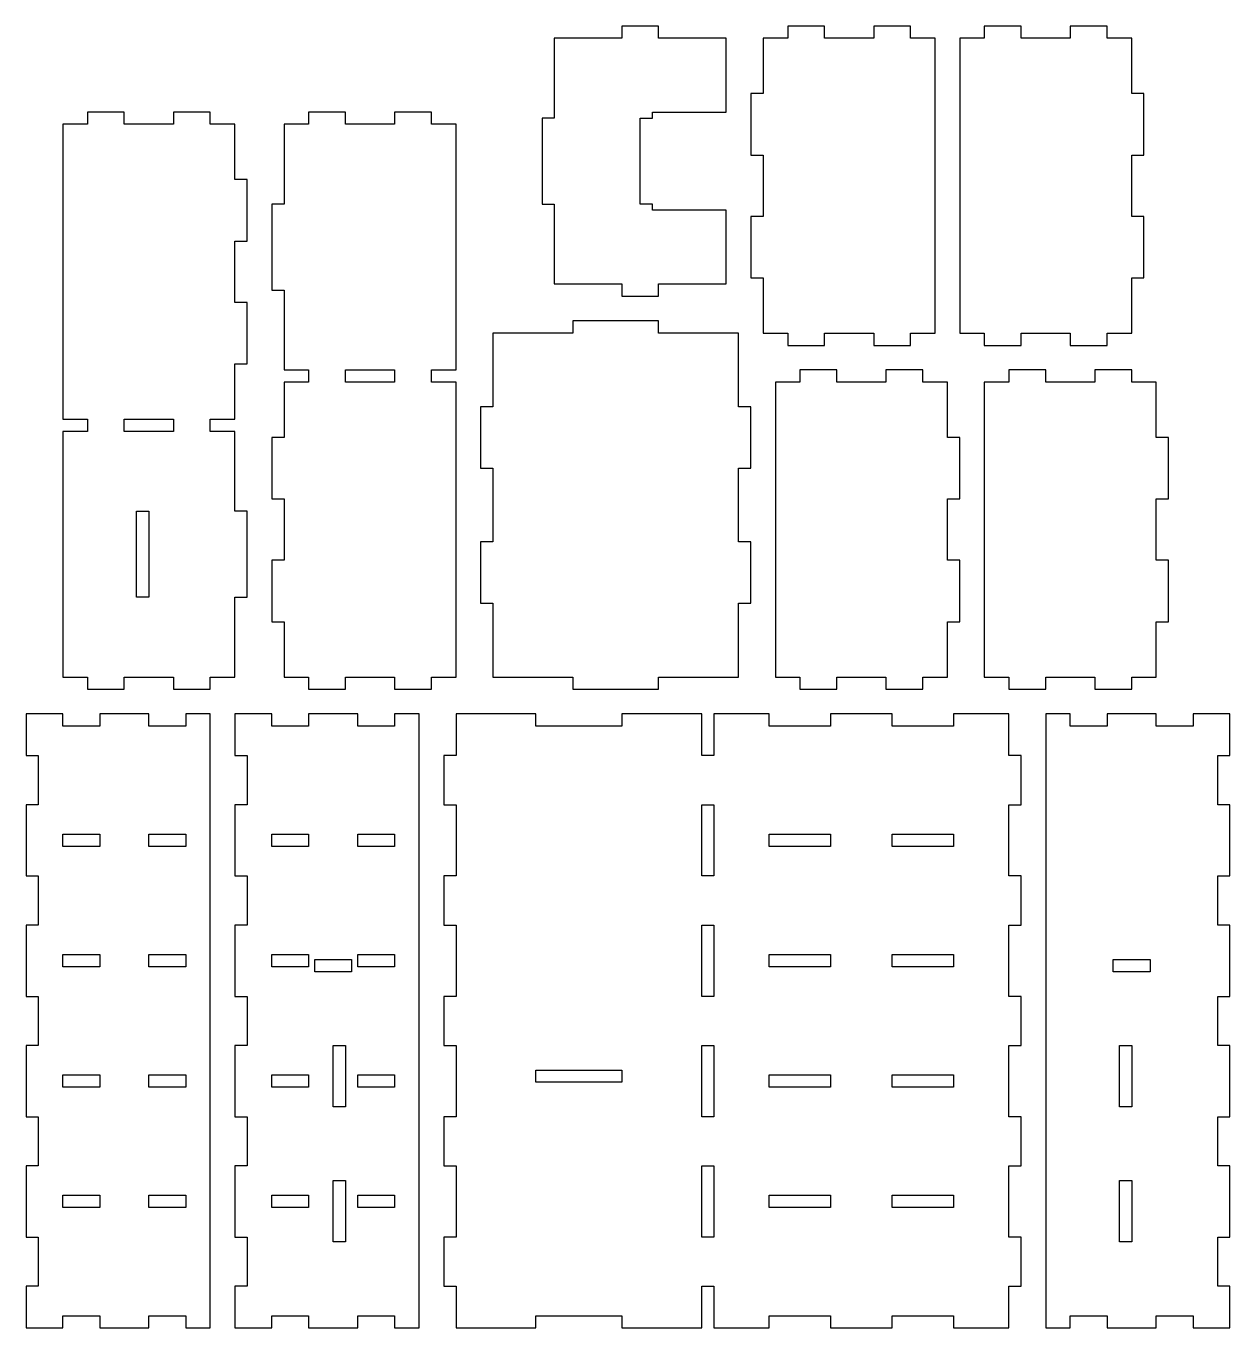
# Model space of a CAD drawing. Header units: inches. Extents: x 0.2 to 12.5, y 0.2 to 13.5.
import ezdxf

# ---------------------------------------------------------------- set-up
doc = ezdxf.new("R2010")
doc.units = ezdxf.units.IN
doc.layers.get('0').update_dxf_attribs({"linetype": 'CONTINUOUS'})

msp = doc.modelspace()

# ---------------------------------------------------------------- linework, layer by layer
for points in [[(6.625, 11.687), (6.5, 11.687), (6.5, 12.563), (6.625, 12.563), (6.625, 12.625), (7.375, 12.625), (7.375, 13.375), (6.687, 13.375), (6.687, 13.5), (6.312, 13.5), (6.312, 13.375), (5.625, 13.375), (5.625, 12.563), (5.5, 12.563), (5.5, 11.687), (5.625, 11.687), (5.625, 10.875), (6.312, 10.875), (6.312, 10.75), (6.687, 10.75), (6.687, 10.875), (7.375, 10.875), (7.375, 11.625), (6.625, 11.625)], [(7.625, 12.187), (7.75, 12.187), (7.75, 11.562), (7.625, 11.562), (7.625, 10.937), (7.75, 10.937), (7.75, 10.375), (8, 10.375), (8, 10.25), (8.375, 10.25), (8.375, 10.375), (8.875, 10.375), (8.875, 10.25), (9.25, 10.25), (9.25, 10.375), (9.5, 10.375), (9.5, 13.375), (9.25, 13.375), (9.25, 13.5), (8.875, 13.5), (8.875, 13.375), (8.375, 13.375), (8.375, 13.5), (8, 13.5), (8, 13.375), (7.75, 13.375), (7.75, 12.812), (7.625, 12.812)], [(11.625, 11.562), (11.5, 11.562), (11.5, 12.187), (11.625, 12.187), (11.625, 12.812), (11.5, 12.812), (11.5, 13.375), (11.25, 13.375), (11.25, 13.5), (10.875, 13.5), (10.875, 13.375), (10.375, 13.375), (10.375, 13.5), (10, 13.5), (10, 13.375), (9.75, 13.375), (9.75, 10.375), (10, 10.375), (10, 10.25), (10.375, 10.25), (10.375, 10.375), (10.875, 10.375), (10.875, 10.25), (11.25, 10.25), (11.25, 10.375), (11.5, 10.375), (11.5, 10.937), (11.625, 10.937)], [(0.625, 9.5), (0.875, 9.5), (0.875, 9.375), (0.625, 9.375), (0.625, 6.875), (0.875, 6.875), (0.875, 6.75), (1.25, 6.75), (1.25, 6.875), (1.75, 6.875), (1.75, 6.75), (2.125, 6.75), (2.125, 6.875), (2.375, 6.875), (2.375, 7.688), (2.5, 7.688), (2.5, 8.563), (2.375, 8.563), (2.375, 9.375), (2.125, 9.375), (2.125, 9.5), (2.375, 9.5), (2.375, 10.063), (2.5, 10.063), (2.5, 10.688), (2.375, 10.688), (2.375, 11.312), (2.5, 11.312), (2.5, 11.938), (2.375, 11.938), (2.375, 12.5), (2.125, 12.5), (2.125, 12.625), (1.75, 12.625), (1.75, 12.5), (1.25, 12.5), (1.25, 12.625), (0.875, 12.625), (0.875, 12.5), (0.625, 12.5)], [(2.75, 7.438), (2.875, 7.438), (2.875, 6.875), (3.125, 6.875), (3.125, 6.75), (3.5, 6.75), (3.5, 6.875), (4, 6.875), (4, 6.75), (4.375, 6.75), (4.375, 6.875), (4.625, 6.875), (4.625, 9.875), (4.375, 9.875), (4.375, 10), (4.625, 10), (4.625, 12.5), (4.375, 12.5), (4.375, 12.625), (4, 12.625), (4, 12.5), (3.5, 12.5), (3.5, 12.625), (3.125, 12.625), (3.125, 12.5), (2.875, 12.5), (2.875, 11.687), (2.75, 11.687), (2.75, 10.813), (2.875, 10.813), (2.875, 10), (3.125, 10), (3.125, 9.875), (2.875, 9.875), (2.875, 9.313), (2.75, 9.313), (2.75, 8.688), (2.875, 8.688), (2.875, 8.063), (2.75, 8.063)], [(4.875, 9), (5, 9), (5, 8.25), (4.875, 8.25), (4.875, 7.625), (5, 7.625), (5, 6.875), (5.812, 6.875), (5.812, 6.75), (6.687, 6.75), (6.687, 6.875), (7.5, 6.875), (7.5, 7.625), (7.625, 7.625), (7.625, 8.25), (7.5, 8.25), (7.5, 9), (7.625, 9), (7.625, 9.625), (7.5, 9.625), (7.5, 10.375), (6.687, 10.375), (6.687, 10.5), (5.812, 10.5), (5.812, 10.375), (5, 10.375), (5, 9.625), (4.875, 9.625)], [(3.5, 10), (4, 10), (4, 9.875), (3.5, 9.875)], [(9.75, 8.063), (9.625, 8.063), (9.625, 8.688), (9.75, 8.688), (9.75, 9.313), (9.625, 9.313), (9.625, 9.875), (9.375, 9.875), (9.375, 10), (9, 10), (9, 9.875), (8.5, 9.875), (8.5, 10), (8.125, 10), (8.125, 9.875), (7.875, 9.875), (7.875, 6.875), (8.125, 6.875), (8.125, 6.75), (8.5, 6.75), (8.5, 6.875), (9, 6.875), (9, 6.75), (9.375, 6.75), (9.375, 6.875), (9.625, 6.875), (9.625, 7.438), (9.75, 7.438)], [(11.875, 8.063), (11.75, 8.063), (11.75, 8.688), (11.875, 8.688), (11.875, 9.313), (11.75, 9.313), (11.75, 9.875), (11.5, 9.875), (11.5, 10), (11.125, 10), (11.125, 9.875), (10.625, 9.875), (10.625, 10), (10.25, 10), (10.25, 9.875), (10, 9.875), (10, 6.875), (10.25, 6.875), (10.25, 6.75), (10.625, 6.75), (10.625, 6.875), (11.125, 6.875), (11.125, 6.75), (11.5, 6.75), (11.5, 6.875), (11.75, 6.875), (11.75, 7.438), (11.875, 7.438)], [(1.75, 9.375), (1.25, 9.375), (1.25, 9.5), (1.75, 9.5)], [(1.375, 8.563), (1.5, 8.563), (1.5, 7.688), (1.375, 7.688)], [(0.25, 6.075), (0.375, 6.075), (0.375, 5.575), (0.25, 5.575), (0.25, 4.85), (0.375, 4.85), (0.375, 4.35), (0.25, 4.35), (0.25, 3.625), (0.375, 3.625), (0.375, 3.125), (0.25, 3.125), (0.25, 2.4), (0.375, 2.4), (0.375, 1.9), (0.25, 1.9), (0.25, 1.175), (0.375, 1.175), (0.375, 0.675), (0.25, 0.675), (0.25, 0.25), (0.625, 0.25), (0.625, 0.375), (1, 0.375), (1, 0.25), (1.5, 0.25), (1.5, 0.375), (1.875, 0.375), (1.875, 0.25), (2.125, 0.25), (2.125, 6.5), (1.875, 6.5), (1.875, 6.375), (1.5, 6.375), (1.5, 6.5), (1, 6.5), (1, 6.375), (0.625, 6.375), (0.625, 6.5), (0.25, 6.5)], [(2.375, 3.625), (2.5, 3.625), (2.5, 3.125), (2.375, 3.125), (2.375, 2.4), (2.5, 2.4), (2.5, 1.9), (2.375, 1.9), (2.375, 1.175), (2.5, 1.175), (2.5, 0.675), (2.375, 0.675), (2.375, 0.25), (2.75, 0.25), (2.75, 0.375), (3.125, 0.375), (3.125, 0.25), (3.625, 0.25), (3.625, 0.375), (4, 0.375), (4, 0.25), (4.25, 0.25), (4.25, 6.5), (4, 6.5), (4, 6.375), (3.625, 6.375), (3.625, 6.5), (3.125, 6.5), (3.125, 6.375), (2.75, 6.375), (2.75, 6.5), (2.375, 6.5), (2.375, 6.075), (2.5, 6.075), (2.5, 5.575), (2.375, 5.575), (2.375, 4.85), (2.5, 4.85), (2.5, 4.35), (2.375, 4.35)], [(4.5, 0.675), (4.625, 0.675), (4.625, 0.25), (5.437, 0.25), (5.437, 0.375), (6.312, 0.375), (6.312, 0.25), (7.125, 0.25), (7.125, 0.675), (7.25, 0.675), (7.25, 0.25), (7.812, 0.25), (7.812, 0.375), (8.437, 0.375), (8.437, 0.25), (9.062, 0.25), (9.062, 0.375), (9.687, 0.375), (9.687, 0.25), (10.25, 0.25), (10.25, 0.675), (10.375, 0.675), (10.375, 1.175), (10.25, 1.175), (10.25, 1.9), (10.375, 1.9), (10.375, 2.4), (10.25, 2.4), (10.25, 3.125), (10.375, 3.125), (10.375, 3.625), (10.25, 3.625), (10.25, 4.35), (10.375, 4.35), (10.375, 4.85), (10.25, 4.85), (10.25, 5.575), (10.375, 5.575), (10.375, 6.075), (10.25, 6.075), (10.25, 6.5), (9.687, 6.5), (9.687, 6.375), (9.062, 6.375), (9.062, 6.5), (8.437, 6.5), (8.437, 6.375), (7.812, 6.375), (7.812, 6.5), (7.25, 6.5), (7.25, 6.075), (7.125, 6.075), (7.125, 6.5), (6.312, 6.5), (6.312, 6.375), (5.437, 6.375), (5.437, 6.5), (4.625, 6.5), (4.625, 6.075), (4.5, 6.075), (4.5, 5.575), (4.625, 5.575), (4.625, 4.85), (4.5, 4.85), (4.5, 4.35), (4.625, 4.35), (4.625, 3.625), (4.5, 3.625), (4.5, 3.125), (4.625, 3.125), (4.625, 2.4), (4.5, 2.4), (4.5, 1.9), (4.625, 1.9), (4.625, 1.175), (4.5, 1.175)], [(12.5, 0.675), (12.375, 0.675), (12.375, 1.175), (12.5, 1.175), (12.5, 1.9), (12.375, 1.9), (12.375, 2.4), (12.5, 2.4), (12.5, 3.125), (12.375, 3.125), (12.375, 3.625), (12.5, 3.625), (12.5, 4.35), (12.375, 4.35), (12.375, 4.85), (12.5, 4.85), (12.5, 5.575), (12.375, 5.575), (12.375, 6.075), (12.5, 6.075), (12.5, 6.5), (12.125, 6.5), (12.125, 6.375), (11.75, 6.375), (11.75, 6.5), (11.25, 6.5), (11.25, 6.375), (10.875, 6.375), (10.875, 6.5), (10.625, 6.5), (10.625, 0.25), (10.875, 0.25), (10.875, 0.375), (11.25, 0.375), (11.25, 0.25), (11.75, 0.25), (11.75, 0.375), (12.125, 0.375), (12.125, 0.25), (12.5, 0.25)], [(7.25, 5.575), (7.25, 4.85), (7.125, 4.85), (7.125, 5.575)], [(1, 5.15), (0.625, 5.15), (0.625, 5.275), (1, 5.275)], [(1.5, 5.275), (1.875, 5.275), (1.875, 5.15), (1.5, 5.15)], [(3.125, 5.15), (2.75, 5.15), (2.75, 5.275), (3.125, 5.275)], [(3.625, 5.275), (4, 5.275), (4, 5.15), (3.625, 5.15)], [(8.437, 5.275), (8.437, 5.15), (7.812, 5.15), (7.812, 5.275)], [(9.687, 5.275), (9.687, 5.15), (9.062, 5.15), (9.062, 5.275)], [(7.25, 4.35), (7.25, 3.625), (7.125, 3.625), (7.125, 4.35)], [(1, 3.925), (0.625, 3.925), (0.625, 4.05), (1, 4.05)], [(1.5, 4.05), (1.875, 4.05), (1.875, 3.925), (1.5, 3.925)], [(3.125, 3.925), (2.75, 3.925), (2.75, 4.05), (3.125, 4.05)], [(3.187, 4), (3.562, 4), (3.562, 3.875), (3.187, 3.875)], [(3.625, 4.05), (4, 4.05), (4, 3.925), (3.625, 3.925)], [(8.437, 4.05), (8.437, 3.925), (7.812, 3.925), (7.812, 4.05)], [(9.687, 4.05), (9.687, 3.925), (9.062, 3.925), (9.062, 4.05)], [(11.687, 4), (11.687, 3.875), (11.312, 3.875), (11.312, 4)], [(3.375, 3.125), (3.5, 3.125), (3.5, 2.5), (3.375, 2.5)], [(7.25, 3.125), (7.25, 2.4), (7.125, 2.4), (7.125, 3.125)], [(11.5, 3.125), (11.5, 2.5), (11.375, 2.5), (11.375, 3.125)], [(1, 2.7), (0.625, 2.7), (0.625, 2.825), (1, 2.825)], [(1.5, 2.825), (1.875, 2.825), (1.875, 2.7), (1.5, 2.7)], [(3.125, 2.7), (2.75, 2.7), (2.75, 2.825), (3.125, 2.825)], [(3.625, 2.825), (4, 2.825), (4, 2.7), (3.625, 2.7)], [(6.312, 2.875), (6.312, 2.75), (5.437, 2.75), (5.437, 2.875)], [(8.437, 2.825), (8.437, 2.7), (7.812, 2.7), (7.812, 2.825)], [(9.687, 2.825), (9.687, 2.7), (9.062, 2.7), (9.062, 2.825)], [(7.25, 1.9), (7.25, 1.175), (7.125, 1.175), (7.125, 1.9)], [(3.375, 1.75), (3.5, 1.75), (3.5, 1.125), (3.375, 1.125)], [(11.5, 1.75), (11.5, 1.125), (11.375, 1.125), (11.375, 1.75)], [(1, 1.475), (0.625, 1.475), (0.625, 1.6), (1, 1.6)], [(1.5, 1.6), (1.875, 1.6), (1.875, 1.475), (1.5, 1.475)], [(3.125, 1.475), (2.75, 1.475), (2.75, 1.6), (3.125, 1.6)], [(3.625, 1.6), (4, 1.6), (4, 1.475), (3.625, 1.475)], [(8.437, 1.6), (8.437, 1.475), (7.812, 1.475), (7.812, 1.6)], [(9.062, 1.475), (9.062, 1.6), (9.687, 1.6), (9.687, 1.475)]]:
    msp.add_lwpolyline(points, close=True)

doc.saveas('drawing.dxf')
